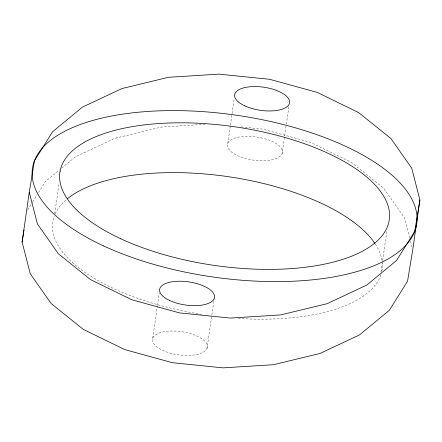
<?xml version="1.0" encoding="UTF-8"?>
<svg xmlns="http://www.w3.org/2000/svg" width="442" height="442" viewBox="0 0 442 442"><rect width="100%" height="100%" fill="white"/><g stroke="black" fill="none" stroke-linecap="round" stroke-linejoin="round"><path stroke-width="0.33" stroke-dasharray="2.21 1.66" d="M54.731 213.58L59.156 182.889M60.731 171.971L60.924 170.606M152.728 338.191L157.346 306.129M157.446 305.45L159.214 293.173M227.774 143.512L230.332 125.777M230.426 125.097L232 114.185M232.1 113.5L234.26 98.494M207.049 348.279A27.73 11.674 8.2 0 0 170.021 331.08A27.73 11.674 8.2 0 0 162.595 350.346A27.73 11.674 8.2 0 0 207.049 348.279L214.127 299.168M282.101 153.601A27.73 11.674 8.2 0 0 245.067 136.401A27.73 11.674 8.2 0 0 237.641 155.672A27.73 11.674 8.2 0 0 282.101 153.601L288.88 106.539M380.976 272.073L382.253 263.205M382.645 260.476L387.07 229.785M27.636 210.005L32.354 202.453M32.714 201.872L37.067 194.905M38.52 192.585L45.41 181.557L59.548 169.883M61.648 168.153L75.262 156.91L114.804 138.329L161.341 127.081L205.574 124.312M241.183 126.931L262.443 129.092L310.118 142.208L351.478 162.396L383.7 188.275L404.59 218.077L409.673 237.89M410.524 241.188L412.215 247.796M380.849 274.88A166.391 70.057 8.2 0 1 236.829 318.351M201.839 314.395A166.391 70.057 8.2 0 1 54.2 216.271M55.162 213.906A166.391 70.057 8.2 0 1 66.654 199.386M375.341 244.106A166.391 70.057 8.2 0 1 382.037 260.636M382.137 261.327A166.391 70.057 8.2 0 1 381.75 271.587"/><path stroke-width="0.66" d="M22.1 242.017L29.277 192.226L34.448 160.789L52.587 131.76L82.439 107.119L121.981 88.538L168.518 77.289L218.873 74.134L269.614 79.295L317.295 92.417L358.65 112.605L390.877 138.479L411.767 168.28L419.9 199.983L412.723 249.774L407.552 281.211L389.413 310.24L359.561 334.881L320.019 353.462L273.482 364.711L223.127 367.866L172.386 362.705L124.705 349.583L83.35 329.395L51.123 303.521L30.233 273.72L22.1 242.017L23.641 232.652M23.862 231.315L24.083 229.978M419.9 199.983L414.723 231.415L396.59 260.443L366.738 285.09L327.196 303.671L280.659 314.919L230.304 318.069L179.557 312.908L131.882 299.792L90.522 279.604L58.3 253.725L37.41 223.923L29.277 192.226M67.582 198.618A166.391 70.057 8.2 0 1 228.144 176.662A166.391 70.057 8.2 0 1 374.949 243.503M103.522 245.885A194.121 81.731 8.2 0 0 414.723 231.415A194.121 81.731 8.2 0 0 155.518 111.008A194.121 81.731 8.2 0 0 103.522 245.885M169.767 300.554A27.73 11.674 8.2 0 0 214.226 298.488A27.73 11.674 8.2 0 0 177.198 281.283A27.73 11.674 8.2 0 0 169.767 300.554M244.818 105.876A27.73 11.674 8.2 0 0 289.272 103.809A27.73 11.674 8.2 0 0 252.244 86.61A27.73 11.674 8.2 0 0 244.818 105.876M120.815 238.774A166.391 70.057 8.2 0 0 387.562 226.37A166.391 70.057 8.2 0 0 165.385 123.163A166.391 70.057 8.2 0 0 120.815 238.774"/></g></svg>
